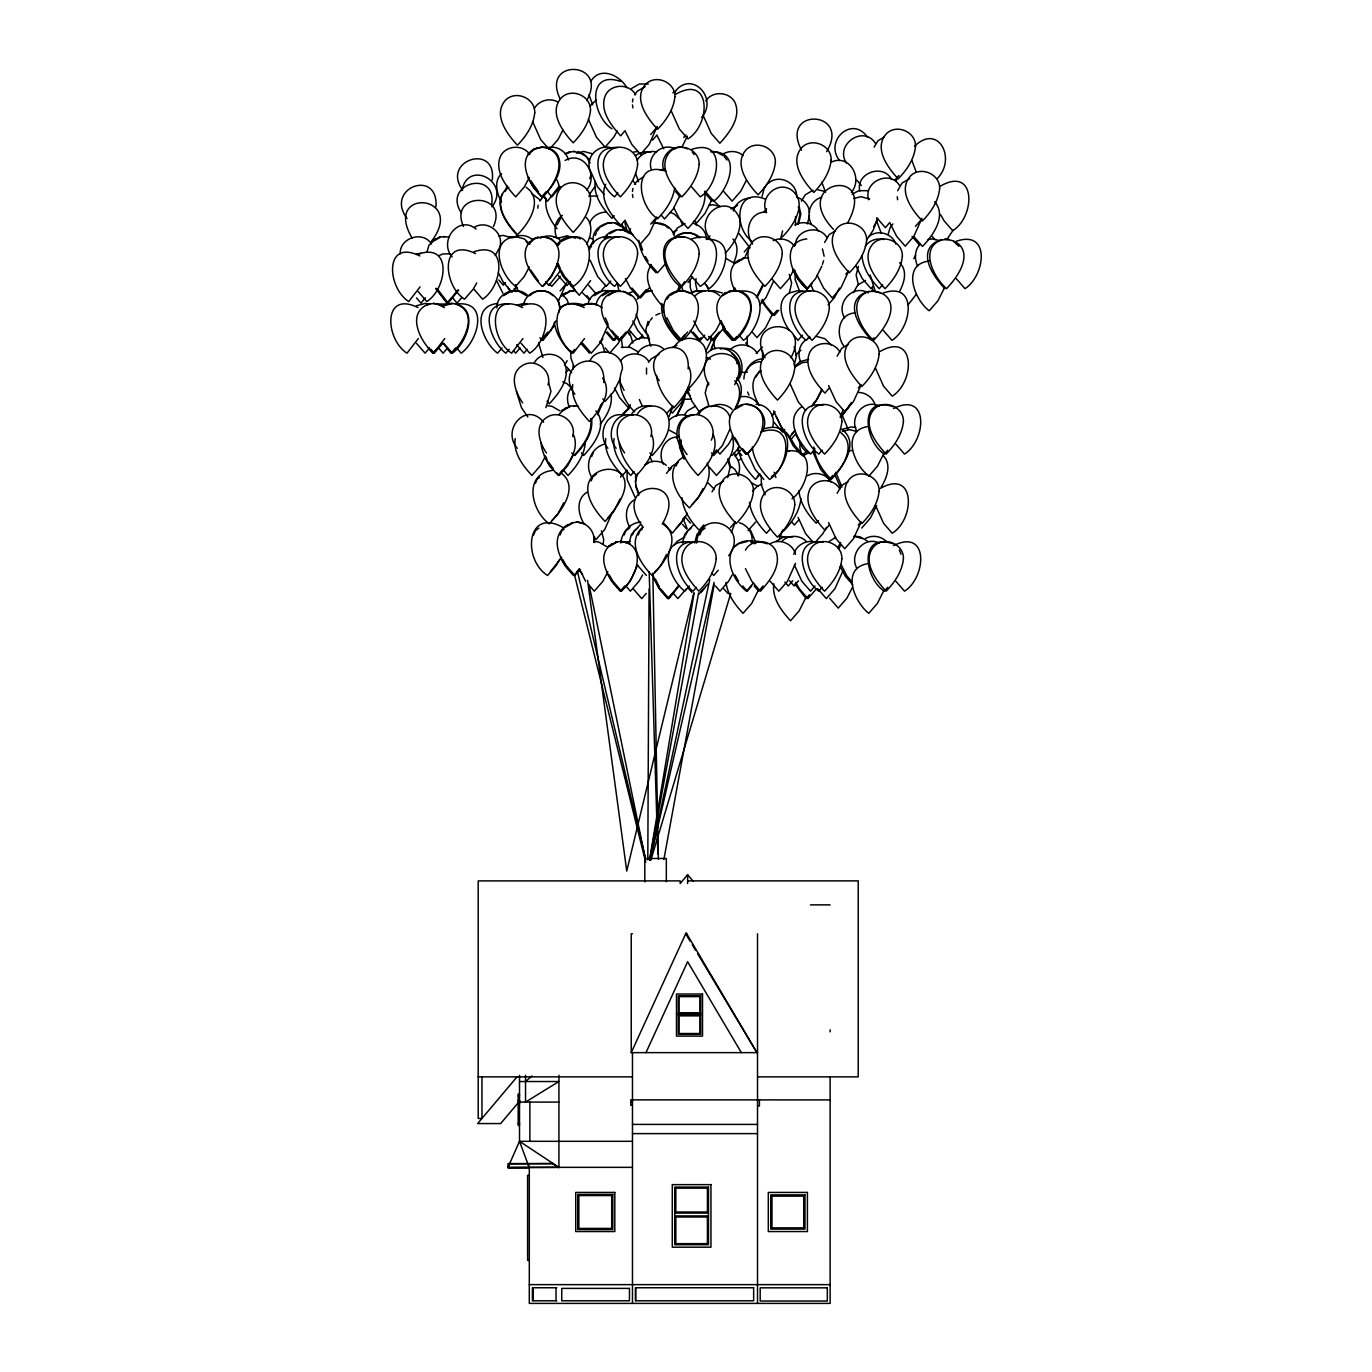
<?xml version="1.0" encoding="UTF-8"?>
<svg xmlns="http://www.w3.org/2000/svg" width="1372" height="1372" viewBox="0 0 1372 1372"><rect width="100%" height="100%" fill="white"/><g stroke="black" fill="none" stroke-linecap="round" stroke-linejoin="round"><path stroke-width="1.5" d="M647.807 859.85L649.076 588.965M435.953 206.778C438.714 168.036 384.16 187.724 407.021 218.491M492.274 179.938C496.75 142.705 440.704 160.164 462.638 190.056M491.725 204.428C496.853 168.636 441.51 183.093 461.421 212.969M499.854 246.754C504.261 232.623 487.026 219.349 474.489 227.255M548.011 384.897C552.419 370.766 535.183 357.492 522.646 365.398C508.429 373.767 515.22 392.221 522.646 402.888M558.833 312.439C563.995 296.215 541.408 283.129 529.901 295.7M572.69 436.553C577.098 422.422 559.862 409.165 547.342 417.071C533.777 424.926 539.265 442.607 546.45 452.983M585.312 443.019C584.078 455.641 576.652 466.583 568.025 475.449L563.549 470.236L567.819 465.52L573.462 454.492M603.783 382.548C606.527 343.806 551.99 363.494 574.851 394.261M593.647 542.472C595.962 532.165 586.804 521.754 576.343 522.166M594.47 542.472L594.47 536.486M622.528 347.545L621.19 337.289M603.131 543.981L603.714 539.47L601.399 530.81M674.698 187.81C673.069 199.849 665.883 210.208 657.6 218.748C637.671 206.212 631.394 159.461 666.243 171.329M650.877 436.553C655.284 422.422 638.066 409.165 625.529 417.071C611.963 424.926 617.451 442.607 624.637 452.983M683.822 396.817L681.695 405.203L676.259 416.248M688.161 368.948C690.905 330.206 636.368 349.894 659.229 380.661M685.811 392.564L683.496 402.459L677.168 415.064M712.068 349.054L712.668 344.544M747.226 345.144L747.226 336.14M782.589 230.925L780.462 239.311M751.787 542.472C753.622 533.948 747.706 524.979 739.354 522.766M795.503 225.505L795.503 216.519M772.762 426.178C775.797 415.63 767.034 404.157 756.058 404.363M809.514 215.507L807.405 223.91M800.939 498.55C799.705 511.173 792.279 522.115 783.652 530.981M400.195 253.923C399.424 237.733 423.073 230.204 431.545 244.079M426.829 252.431L428.956 245.279L435.284 238.934M461.918 190.674C467.715 158.672 511.447 182.03 491.931 206.812M505.359 191.445L506.903 185.683M496.904 307.928C496.407 292.408 517.57 284.93 527.928 295.7M537.755 208.184L538.15 205.2M546.159 198.58C544.307 209.504 550.343 220.48 556.998 228.695M515.203 438.543C513.094 452.743 522.715 465.623 531.907 475.449L540.551 465.52L545.507 456.07L546.931 459.243M570.718 350.546L570.906 358.058L574.01 366.598M595.242 181.43C593.116 195.63 602.754 208.51 611.946 218.337L614.176 215.73M572.724 384.52C570.615 398.738 580.253 411.617 589.446 421.444C599.53 410.622 613.25 392.495 602.582 377.969M632.492 101.922L632.886 98.938M632.492 191.445L632.886 188.461M605.772 438.543C603.663 452.743 613.284 465.623 622.476 475.449L626.953 470.236M590.114 360.39C597.952 345.298 623.145 352.038 622.391 369.034C615.942 384.297 623.488 400.847 634.636 411.857M614.056 438.543C611.929 452.743 621.567 465.623 630.76 475.449L634.121 471.539M627.107 470.545L627.107 479.548L635.167 497.522M620.847 543.038C621.516 532.765 630.142 522.389 640.878 522.166M646.538 368.073L646.538 374.059M635.613 475.758L635.819 486.58L638.923 495.12M635.236 482.052L637.551 473.409M629.113 543.038L631.429 534.394L640.518 524.481M661.904 303.452C659.778 317.652 669.416 330.549 678.608 340.359M663.191 304.944L663.396 312.439M690.082 280.077L690.288 287.571L692.02 292.956M696.067 278.585L695.484 283.061L697.216 291.156M679.414 440.035L679.603 447.529L684.079 459.243M681.198 440.035C680.032 453.72 689.19 465.948 698.091 475.449C707.815 464.902 719.888 449.313 713.08 434.358M682.416 543.038L684.731 534.394L693.803 524.481M694.678 543.038L696.993 534.394L704.882 525.407M696.462 543.038C700.114 505.771 750.878 525.922 728.721 555.694M762.043 196.488L764.358 187.844L767.102 184.26M765.662 212.523L766.056 209.539M743.916 378.964C743.864 369.703 751.959 361.608 761.22 361.659M762.506 350.958L762.506 359.944M761.306 475.758L761.306 484.745L765.096 494.88M795.28 245.451C795.691 229.193 819.942 223.876 827.35 238.299M795.125 270.524L795.125 279.511L799.602 291.224M773.859 583.803C771.75 598.02 781.388 610.9 790.564 620.727L799.224 610.78L805.553 598.175M800.408 442.504L799.807 446.98L801.557 455.075M888.044 234.646L890.171 227.478L892.915 223.91M649.522 860.004L694.112 593.013M649.693 860.004L698.605 592.927M663.877 859.541L714.195 584.506M650.002 860.038L709.804 579.258M650.174 860.072L714.092 582.345M693.82 592.961L626.747 871.066L587.559 580.39M650.843 860.244L730.762 593.373M493.457 226.552C509.132 191.686 447.821 191.686 463.496 226.552M589.788 178.617L590.955 175.033M566.585 282.821L558.524 300.811M657.205 126.481L649.145 144.454L640.501 154.401L631.84 144.454L625.512 131.849M607.967 325.267L599.907 343.257L591.263 353.187L582.62 343.257M656.622 217.788L649.145 233.977L640.501 243.907L631.84 233.977L625.512 221.372M600.816 404.86L597.609 413.195M602.205 403.059L597.729 414.773M612.718 511.602L604.658 529.575L596.014 539.522L593.767 536.915M672.846 406.884L668.936 416.796M688.504 386.904L681.009 403.111L672.366 413.041L670.136 410.434M637.637 565.058L630.16 581.248L621.499 591.178L612.855 581.248L609.271 574.971M716.853 335.454L710.593 350.306M711.279 440.138C717.95 427.429 705.208 411.103 691.248 415.339C673.052 420.569 677.94 443.225 687.08 454.544M738.016 378.363C742.269 369.874 740.365 358.366 731.688 353.496M773.499 281.311L766.022 297.501L759.608 304.824M729.887 429.35L722.392 445.557L713.749 455.487L711.519 452.88M797.732 223.91L800.048 214.015L798.315 206.743M798.538 223.91L800.871 214.015L799.121 206.743M727.675 477.576L729.99 467.68L727.675 459.037M789.346 330.429C781.903 319.779 775.111 301.308 789.346 292.956L791.627 283.061L789.312 274.4M737.913 475.792C740.846 469.053 739.885 460.752 734.586 455.453M762.18 431.545C771.51 416.316 753.108 397.177 737.742 406.678C719.751 418.957 734.809 442.847 746.385 454.098C761.786 442.83 774.305 407.398 746.385 404.363M735.186 522.612L731.276 532.525M822.428 264.316L823.577 260.731M794.182 365.329L796.497 355.434L794.182 346.79M848.342 271.793L840.865 287.983L832.221 297.913L823.577 287.983L817.232 275.378M877.651 218.525L873.175 230.239L866.812 239.654M782.675 530.021L779.468 538.356M896.088 181.464L897.254 177.88M795.537 563.257L787.477 581.248L778.816 591.178L770.172 581.248M860.879 385.515L853.401 401.722L844.74 411.651L836.097 401.722L828.619 385.515M921.933 218.285L913.889 236.258L905.228 246.205L896.585 236.258L890.257 223.653M843.025 570.683L834.965 588.657L826.321 598.604L817.661 588.657M860.879 522.612L853.401 538.802L844.74 548.731L836.097 538.802L828.619 522.612M502.478 193.606C495.652 208.544 507.726 224.133 517.45 234.698C529.026 223.465 544.084 199.557 526.093 187.278M495.258 255.278L499.734 247.526M516.661 305.201L523.915 303.452C526.882 291.018 544.101 286.388 552.865 295.7M557.049 224.939L560.616 218.388M589.497 223.55C591.709 216.776 598.604 212.231 605.635 212.128M605.669 184.277C598.861 199.232 610.934 214.821 620.659 225.368L625.135 220.155M588.965 248.058L592.858 241.695M589.566 249.447C591.898 240.494 601.811 234.766 610.746 237.219M595.242 235.435L596.391 232.657M588.056 303.452C590.526 293.745 601.416 288.72 610.746 291.224M596.34 303.452C598.672 294.5 608.602 288.772 617.52 291.224M535.372 483.321L537.087 479.154L539.488 477.319M533.605 534.994L535.337 530.81L538.922 528.066M673.343 234.44L677.236 228.078L684.988 223.602M591.675 456.482L593.407 452.314M648.047 321.408L645.732 330.052L650.791 346.276M560.05 534.994L561.783 530.81L564.166 528.992M647.824 325.576L649.539 321.408M591.143 480.972L592.858 476.804L596.443 474.06M733.351 210.962C735.358 203.588 742.406 198.185 750.055 198.151M624.174 534.994L625.906 530.81L629.491 528.066M632.458 534.994L634.19 530.81L637.757 528.066M677.065 438.354L678.214 435.576M638.237 534.994L639.969 530.81L642.353 528.992M707.506 384.314L705.191 392.975L708.895 406.026M707.575 385.738L708.724 382.96M676.087 465.983L677.236 463.204M801.385 201.101L805.278 194.738L813.03 190.262M746.299 371.726C748.323 364.352 755.355 358.95 763.004 358.915M685.743 534.994L687.475 530.81L691.059 528.066M755.595 377.369L759.488 371.006M712.017 491.879L715.927 485.517L723.679 481.04M698.022 534.994L699.737 530.81L703.322 528.066M699.789 534.994L701.521 530.81L705.105 528.066M824.606 242.467L829.082 234.715L835.445 230.805M874.084 147.147L877.977 140.784L884.34 136.891M858.426 266.357L856.111 275L858.426 284.896M853.384 292.648L857.86 284.896L865.612 280.42M897.631 190.742L902.107 182.991L909.859 178.514M837.143 356.188L841.619 348.437L847.982 344.544M793.805 554.271C796.154 545.301 806.067 539.59 815.002 542.026M837.143 493.268L841.619 485.517L847.982 481.623M837.692 547.685L840.676 542.506M838.909 549.074L840.624 544.907M529.3 177.468L524.344 186.901L515.701 196.848C505.976 186.283 493.903 170.694 500.711 155.756C506.44 145.123 523.298 144.249 529.746 154.556M562.932 130.117L557.975 139.567L551.561 146.89M586.684 100.533C609.374 60.848 540.174 57.898 560.153 98.956M529.3 266.974L524.344 276.424L515.701 286.354C499.94 275.086 487.849 238.814 516.335 236.619M586.684 190.056C599.17 175.324 583.323 150.011 565.11 160.438M557.924 263.818L551.595 276.424L542.952 286.354M586.684 244.062C591.126 235.83 593.51 224.476 585.981 217.188M555.729 320.997L550.772 330.429L542.129 340.359L539.899 337.752M545.902 407.587L550.961 391.346L548.646 382.702M687.338 136.171L681.901 147.216M701.692 117.34C718.791 97.635 690.665 69.114 674.492 92.456M679.5 196.419L673.172 209.024L664.528 218.971L661.167 215.044M629.233 334.682L630.606 331.51M563.618 502.855L557.975 513.883L549.315 523.83C531.307 511.173 523.006 474.215 552.076 470.51M620.075 378.929L613.747 391.535L605.086 401.481L602.857 398.858M711.365 200.741L705.037 213.346L696.393 223.293L694.163 220.669M676.756 292.27L679.5 285.942M746.419 180.195L740.777 191.222L732.134 201.152L723.49 191.222M620.607 477.182L621.979 474.009M620.075 498.928L613.747 511.533L605.086 521.48C544.135 457.751 668.541 447.615 607.847 517.896M733.437 263.064C737.227 255.655 739.182 245.674 732.991 238.968M607.865 571.798L602.908 581.248L594.248 591.178L589.771 585.964M745.168 256.838L747.929 250.51M711.365 339.947L705.945 350.992M733.488 291.224L734.878 288.051L736.284 291.224M721.02 320.997L716.064 330.429L707.42 340.359L698.777 330.429L693.82 320.997M762.678 284.896L756.349 297.501M763.501 284.896L757.173 297.501M826.613 151.726C851.703 109.983 778.987 107.033 801.471 150.148M734.62 384.64C757.258 343.223 686.154 343.223 708.792 384.64M737.742 380.37C748.255 367.267 738.308 344.149 720.351 349.02M666.483 554.528L660.841 565.556L652.197 575.485C640.21 563.635 626.438 541.494 642.713 527.242M771.956 315.08L765.627 327.685L756.967 337.615L752.491 332.401M794.028 269.272L789.072 278.705L780.428 288.652L771.784 278.705M735.409 407.604C739.868 399.372 742.252 388.019 734.723 380.73M736.507 406.438C741.154 397.811 744.567 385.806 736.507 377.986M703.081 488.501L698.125 497.933L689.464 507.863C675.83 495.446 662.745 469.481 683.565 456.876M851.412 192.337C863.28 178.274 849.388 153.372 831.243 162.153M821.845 266.099L815.517 278.705L806.873 288.652C791.473 277.384 778.953 241.952 806.873 238.917M790.924 357.783C813.562 316.366 742.458 316.366 765.096 357.783M839.493 288.051L834.536 297.501L828.139 304.824M876.091 222.024L877.463 218.851M821.845 389.254L815.517 401.859L811.349 406.575M822.257 389.682L817.3 399.115L813.133 403.831M758.064 590.766L751.736 603.371L743.075 613.301C734.809 604.76 727.606 594.419 725.977 582.363M840.384 416.299L843.145 409.971M899.672 291.224C904.337 282.581 907.75 270.576 899.672 262.772M828.499 480.989L829.871 477.833M944.245 288.223L937.916 300.828L929.256 310.775C913.855 299.508 901.353 264.076 929.256 261.04M883.757 453.669L877.428 466.291L868.785 476.221M876.674 505.513L870.345 518.136L861.702 528.066M852.544 587.147L846.901 598.175L838.258 608.105L829.597 598.175M883.757 590.766L877.428 603.371L868.785 613.301C854.173 602.154 840.727 568.471 867.293 563.772M519.508 1075.305L519.508 1141.315L508 1167.349L632.475 1167.349M757.515 1052.633L631.24 1052.633L686.137 932.788L756.932 1052.633L697.731 953.883M645.989 1052.633L687.629 961.703L741.36 1052.633M431.357 241.506C467.526 193.864 381.708 187.055 412.269 238.368M420.089 286.885L408.753 301.531C386.99 287.708 383.92 238.248 419.781 255.947M418.323 338.541L407.004 353.187C385.223 339.381 382.171 289.921 418.031 307.602M457.836 290.041L447.392 303.109L436.056 288.463M458.642 290.041L448.198 303.109L436.879 288.463M444.768 338.541L433.432 353.187C420.226 341.902 405.58 312.524 428.956 304.035M476.753 282.958L473.168 289.235L464.525 299.182C442.762 285.359 439.692 235.915 475.552 253.597M558.901 186.523L547.565 201.152L543.089 195.939M617.314 130.94L613.747 137.217L605.086 147.147L596.443 137.217L588.382 119.227M595.002 186.523L589.531 194.361M560.239 270.936L548.903 285.565L545.542 281.654M522.955 338.541L511.636 353.187C489.855 339.381 486.803 289.921 522.663 307.602M554.288 325.73L542.952 340.359M590.612 280.625L579.276 295.254L570.632 285.325M564.475 365.381L567.168 360.665M584.523 338.541L573.187 353.187C551.424 339.381 548.354 289.921 584.215 307.602M600.216 343.257L602.908 338.541M621.876 336.98L618.292 343.257L609.648 353.187L605.172 347.956M684.594 281.706L678.231 291.121M559.793 559.279L556.209 565.556L547.565 575.485C522.183 559.484 526.574 507.177 562.537 527.242M561.645 557.255L550.309 571.901M724.193 327.291L713.749 340.359L710.387 336.449M662.213 524.104C692.774 472.774 606.956 479.583 643.125 527.242M642.593 574.971L639.009 581.248L630.365 591.178L625.889 585.964M847.502 223.139C880.052 164.537 787.134 180.469 833.49 229.416M684.594 516.832L681.009 523.109L672.366 533.039L663.722 523.109M687.338 513.248L683.77 519.525L676.242 528.151M732.168 437.874L728.601 444.168L719.94 454.098L716.596 450.17M873.604 226.74L875.405 223.602M678.625 585.518L668.181 598.604L659.538 588.657L653.209 576.051M679.432 585.518L669.004 598.604L660.344 588.657M937.23 178.583C956.713 159.152 938.568 122.845 914.524 146.238M732.168 574.971L728.601 581.248L719.94 591.178L715.464 585.964M913.786 258.639L915.587 255.501M849.474 405.272L841.722 416.265M851.257 402.528L847.673 408.805L840.144 417.431M916.273 294.363L908.075 304.824M953.111 230.239L946.749 239.654M826.458 527.328L822.874 533.605L815.345 542.232M881.27 487.043C886.809 477.816 892.057 464.371 883.053 455.453M558.918 1075.305L558.918 1167.349L508 1167.623L509.664 1163.85L553.208 1163.576L508 1163.576L508 1167.761L529.3 1167.761L519.508 1141.315L632.475 1141.315M534.343 108.422C538.922 100.362 549.983 97.412 557.975 102.077M501.517 173.678C493.457 181.481 496.87 193.486 501.517 202.13M527.671 154.556L533.073 149.428L542.129 147.113M528.889 154.556C535.337 144.249 552.196 145.123 557.924 155.756C564.75 170.694 552.659 186.283 542.952 196.848M505.222 190.022C492.531 204.445 506.594 223.979 517.193 235.092M590.663 81.565C600.096 65.684 619.715 75.237 626.918 87.739M590.114 106.073L596.443 99.744M539.865 201.032L542.626 197.448M634.619 94.771L637.363 91.187L645.114 86.71M527.671 244.079L533.485 238.934L537.653 237.219M529.901 241.695C517.604 256.084 531.684 275.343 542.129 286.354C555.334 275.069 569.98 245.691 546.605 237.219M528.889 244.079L534.291 238.934L538.476 237.219M556.74 245.279C561.32 237.219 572.381 234.269 580.373 238.934M558.25 245.279L560.068 242.878M637.225 160.078C641.084 153.475 649.282 150.08 656.673 152.018M596.957 231.268L599.718 227.683M634.619 184.277L637.363 180.71L643.725 176.799M705.774 100.962C712.24 90.638 729.098 91.512 734.809 102.145C741.635 117.083 729.561 132.672 719.837 143.237L711.193 133.307L703.133 115.317M604.177 238.299C609.803 228.352 624.912 226.809 632.886 234.715M605.669 238.299L607.504 235.898M628.839 231.268L630.674 228.867M534.343 362.74C540.397 351.472 558.25 351.472 564.304 362.74C571.112 377.677 559.039 393.267 549.315 403.831L547.085 401.207M651.374 265.002C640.998 278.893 653.638 296.661 663.396 307.174M637.225 299.285L639.043 296.901M572.467 386.321C567.168 391.62 566.207 399.921 569.14 406.644M559.021 414.395L565.35 408.067M628.839 346.379C632.698 339.776 640.895 336.38 648.287 338.318M650.465 320.208L652.3 317.824M666.895 299.285L668.73 296.901M620.453 361.213C626.541 351.472 642.473 351.472 648.562 361.213M637.551 353.41C642.542 344.423 655.902 341.885 663.568 348.917M648.459 362.414L651.22 358.829L658.972 354.353M763.81 212.334L766.571 208.75M622.322 414.395L628.65 408.067M674.492 346.79C680.546 335.523 698.382 335.523 704.453 346.79C711.262 361.728 699.188 377.317 689.464 387.864M623.162 414.395L629.491 408.067M631.429 414.395C635.287 407.793 643.485 404.397 650.894 406.335M637.225 414.395C643.279 403.145 661.115 403.145 667.169 414.395C673.995 429.333 661.904 444.922 652.197 455.487L649.951 452.88M793.633 246.36L795.451 243.976M684.731 414.395L687.475 410.811L695.227 406.335M676.43 438.337L678.265 435.936M696.993 414.395L699.737 410.811L707.489 406.335M698.777 414.395C705.294 401.962 725.839 403.66 729.887 417.174M756.229 353.41L762.558 347.082M666.483 473.409L671.988 466.24L678.351 462.347M865.218 246.36C869.111 240.392 876.931 237.785 883.757 239.5M795.52 355.279L800.922 350.152M794.594 366.77L800.013 361.642L808.657 359.327M674.441 544.907L677.185 541.323L684.954 536.846M920.338 243.976C914.438 249.79 914.284 258.931 917.594 266.099M752.473 490.97L757.876 485.842L762.043 484.11M745.459 550.086C751.513 538.836 769.366 538.836 775.42 550.086C782.229 565.024 770.155 580.613 760.431 591.178L751.787 581.248L745.459 568.643M517.055 1076.866L477.645 1123.565L500.643 1123.565L519.679 1101.03M693.134 881.236L687.629 874.719L680.186 883.534L680.186 880.893L478.193 880.893L478.193 1118.437L481.966 1118.437L481.966 1076.866M425.423 297.878L420.947 303.109L416.471 297.878M449.227 300.502L451.457 297.878M546.21 191.617L541.734 196.848L533.073 186.901L528.117 177.468M461.541 297.878L457.065 303.109L452.589 297.878M429.556 347.956L425.08 353.187L416.436 343.257M436.382 349.277L433.038 353.187L428.561 347.956M625.135 130.632L620.659 135.845C610.934 125.298 598.861 109.709 605.669 94.771C611.74 83.503 629.577 83.503 635.63 94.771M447.581 347.956L443.105 353.187L438.628 347.956M505.479 282.546L503.25 285.17L498.773 279.939M455.59 347.956L451.114 353.187L446.637 347.956M516.438 286.971L511.962 292.202L503.318 282.255L498.362 272.822M650.705 134.542L656.845 127.493M652.523 140.167L656.999 134.953M617.897 192.92L614.536 196.848C598.604 185.049 585.673 145.861 617.52 147.507M502.049 347.956L497.573 353.187C482.172 341.92 469.653 306.488 497.573 303.452M683.702 137.56L685.931 134.953M509.201 349.277L505.839 353.187C489.907 341.388 476.976 302.2 508.823 303.847M560.085 290.898L566.224 283.833M570.34 281.654L566.979 285.565L558.335 275.635M520.125 347.956L515.649 353.187L513.402 350.58M527.277 349.277L523.915 353.187L516.661 344.818M540.637 340.359L547.891 332.007M541.443 340.359L544.804 336.449M650.705 224.065L656.845 216.999M610.746 281.14L606.27 286.354L597.609 276.424L590.132 260.234M616.783 283.747L614.536 286.354C597.712 274.314 586.084 233.497 619.012 237.219M574.765 349.277L571.404 353.187C563.12 344.646 555.917 334.305 554.305 322.249M616.405 336.449L613.044 340.359L605.789 332.007M617.897 336.449L614.536 340.359L607.282 332.007M639.249 339.055L642.611 335.145M687.972 282.443L692.448 277.23M725.256 253.168C733.42 244.439 740.983 232.743 739.92 220.343M744.276 251.899L749.301 246.137M574.817 455.487C584.009 445.66 593.647 432.78 591.521 418.563M560.188 472.843L562.417 470.236M563.635 470.236L559.159 475.449L556.929 472.843M684.577 335.145L680.1 340.359L671.457 330.429M630.4 404.826L628.153 407.433L619.509 397.503L614.553 388.053M782.194 236.979C793.771 225.745 808.828 201.838 790.838 189.576C776.655 180.658 758.785 198.083 766.639 212.643M701.006 337.752L698.76 340.359L690.116 330.429M704.745 335.145L700.269 340.359L693.014 332.007M552.076 520.245C563.652 508.995 578.71 485.105 560.719 472.825M666.929 413.161L673.069 406.095M736.798 336.449L733.454 340.359L723.01 327.291M777.032 310.278L772.556 315.491L761.22 300.845M778.799 310.278L774.322 315.491L765.679 305.562L762.095 299.285M812.155 283.421L807.679 288.652L799.036 278.705L795.451 272.428M576.755 571.901L578.984 569.294M578.487 570.272L574.01 575.485C560.376 563.069 547.291 537.087 568.111 524.481M579.807 569.294L577.561 571.901L645.595 859.112M889.862 222.435L885.386 227.666L876.742 217.719M802.466 335.145L797.99 340.359L793.513 335.145M809.617 336.449L806.256 340.359C789.432 328.32 777.804 287.503 810.732 291.224M711.965 455.487L716.441 450.256M915.45 226.346L921.59 219.297M873.244 286.028L870.997 288.652L862.353 278.705L856.025 266.099M732.134 455.487L739.388 447.118M692.225 504.279C701.932 493.731 714.023 478.142 707.197 463.204M740.623 450.256L736.147 455.487L733.917 452.88M882.642 284.724L879.281 288.652C870.637 279.768 863.228 268.826 861.993 256.204M624.757 585.964L620.281 591.178L611.638 581.248L608.053 574.971M771.716 415.682L775.077 411.772M772.162 415.819L774.408 413.212M751.685 448.867L747.208 454.098L742.732 448.867M654.941 571.901C666.535 560.668 681.592 536.761 663.585 524.481M784.75 429.487L782.503 432.094L773.859 422.164M703.699 524.962L699.223 530.192C690.579 521.309 683.153 510.384 681.918 497.744M646.212 593.373L641.736 598.604L633.092 588.657M829.391 387.882L824.915 393.112C815.191 382.548 803.117 366.959 809.926 352.021C815.997 340.753 833.833 340.753 839.887 352.021M874.067 337.752L871.82 340.359C811.075 275.103 934.366 275 873.604 340.359C860.398 329.091 845.752 299.696 869.128 291.224M791.558 434.221L794.92 430.311M794.251 431.751L789.775 436.965L781.114 427.035L773.637 410.845M757.327 476.667L759.556 474.06M760.019 474.198L755.543 479.411C746.9 470.545 739.474 459.603 738.239 446.98M795.691 433.912L791.215 439.143L782.572 429.196L776.243 416.591M771.39 476.667C791.318 464.13 797.595 417.38 762.746 429.247M672.246 593.373L667.77 598.604L659.126 588.657L654.17 579.224M730.384 527.585L735.409 521.823M689.293 585.964L684.817 591.178C667.993 579.138 656.365 538.304 689.293 542.026M696.462 587.267L693.1 591.178C676.276 579.138 664.631 538.304 697.576 542.026M815.002 448.867L810.526 454.098C798.933 442.847 783.875 418.957 801.865 406.678M748.066 530.672L755.595 522.046M718.225 570.272L713.749 575.485L711.519 572.879M822.154 450.17L818.792 454.098C801.968 442.041 790.341 401.224 823.269 404.946M699.137 594.025L707.798 584.095M792.004 498.825C808.623 486.717 818.227 447.015 786.413 450.976M769.881 529.335L766.519 533.245C758.253 524.704 751.05 514.363 749.438 502.323M832.735 475.501L829.374 479.411L820.73 469.481L812.67 451.491M832.941 476.667C844.517 465.434 859.575 441.527 841.585 429.247M798.864 519.782L794.388 524.996L792.141 522.389M751.685 585.964L747.208 591.178L742.732 585.964M818.432 520.554L816.203 523.161C807.559 514.277 800.133 503.353 798.898 490.713M763.141 585.964L758.665 591.178L754.188 585.964M887.718 450.17L884.357 454.098C864.429 441.561 858.152 394.81 893.001 406.678M829.391 524.962L824.915 530.192C815.191 519.628 803.117 504.038 809.926 489.101C815.997 477.85 833.833 477.85 839.887 489.101M792.742 580.768L788.265 585.981L784.904 582.071M798.538 580.768L794.062 585.981L789.586 580.768M815.002 585.964L810.526 591.178L801.865 581.248L794.388 565.058M809.497 594.676L806.153 598.604L794.817 583.957M822.154 587.267L818.792 591.178C801.968 579.138 790.341 538.304 823.269 542.026M887.718 587.267L884.357 591.178C864.429 578.641 858.152 531.89 893.001 543.758M560.445 186.901L551.801 196.848L547.325 191.617M560.445 276.424L551.801 286.354L549.555 283.747M601.828 290.041L605.995 285.325M565.864 372.532L568.66 369.394M664.854 264.384L657.6 272.754L650.345 264.384M646.246 289.561L638.992 297.913L630.348 287.983L625.392 278.55M649.145 287.983L640.501 297.913L631.84 287.983M626.078 332.007L618.823 340.359C558.181 275.052 680.941 275.137 620.333 340.359L611.672 330.429M600.216 424.188C606.87 415.973 612.907 404.997 611.055 394.073M687.646 332.007L680.375 340.359C664.974 329.109 652.472 293.677 680.375 290.641M719.22 332.007L711.965 340.359L708.621 336.449M894.681 180.246L898.866 175.53M845.787 274.16L848.565 271.021M858.323 387.882L861.102 384.743M686.497 588.657L677.854 598.604L673.378 593.373M700.869 592.395L705.037 587.679M753.64 582.808L746.385 591.178C723.13 572.21 721.775 533.296 760.534 542.026M858.323 524.962L861.102 521.823M816.58 588.657L807.919 598.604L799.276 588.657L795.691 582.38M525.527 1081.53L531.89 1075.991M432.489 240.769L439.452 237.219M631.583 88.477L639.335 84.001L648.287 84.001M432.523 241.695L440.275 237.219M504.965 190.416L508.806 187.278M675.744 94.256C711.553 73.796 710.936 124.612 687.972 138.915L679.329 128.985L671.268 110.995M635.373 155.585L640.553 152.601M562.417 215.353C555.214 219.983 553.31 229.947 556.706 237.528M560.994 241.695C596.803 221.235 596.185 272.05 573.222 286.354L564.578 276.424L560.994 270.147M503.455 295.7L511.224 291.224L515.701 290.641M600.902 226.757L607.47 223.207L611.946 222.607M609.614 233.789L616.182 230.239M561.371 295.7L569.534 291.224L574.817 290.641M561.783 295.7L565.35 292.956M562.589 295.7L570.34 291.224M560.359 307.602C566.979 302.166 576.84 302.749 584.472 305.201M594.042 295.7L601.793 291.224M674.235 237.768C679.672 232.4 688.47 231.233 695.124 235.024M675.744 237.768L678.128 235.95M602.308 295.7L610.06 291.224L619.012 291.224L617.297 283.061M608.088 295.7L615.857 291.224L620.333 290.641M731.002 208.921L737.57 205.354M768.303 183.351C778.559 173.661 797.201 182.459 796.635 196.488M707.609 237.768L709.993 235.95M669.656 295.7L677.408 291.224L681.884 290.641M735.066 262.772L743.23 258.296M739.062 260.011C727.52 266.46 729.544 281.569 735.478 291.224M736.284 262.772L744.036 258.296M695.192 295.7C701.692 289.115 713.148 289.115 719.648 295.7M561.371 410.811L569.534 406.335M562.589 410.811L570.34 406.335M852.132 194.241L858.701 190.674L867.653 190.674M725.205 292.956C707.215 305.219 722.272 329.126 733.848 340.359C747.054 329.091 761.717 299.696 738.325 291.224M722.444 295.7L730.196 291.224M707.609 352.896C717.127 342.571 736.524 349.517 736.936 363.631M868.648 236.859C877.051 229.021 892.452 233.154 895.813 244.13M940.472 186.06C976.281 165.6 975.681 216.416 952.7 230.719L944.056 220.789L940.472 214.512M730.041 349.826C737.639 341.937 751.942 343.823 757.241 353.41M669.45 419.815C674.51 414.91 682.587 413.246 688.95 416.488M587.353 492.102C575.828 498.55 577.852 513.66 583.786 523.298M761.271 371.006C748.392 378.363 752.628 395.256 759.488 405.357M806.359 339.57C799.139 344.2 797.235 354.165 800.648 361.745M564.115 527.242L572.278 522.766M565.333 527.242L573.084 522.766M734.98 409.422L742.732 404.946M794.645 367.13L802.397 362.654L806.873 362.071M669.227 469.824L671.628 467.989M634.859 499.528C624.757 505.136 624.569 518.53 629.902 527.551M608.053 546.502L616.217 542.026M612.049 543.758C594.059 556.037 609.117 579.944 620.693 591.178C636.093 579.927 648.613 544.478 620.693 541.443M609.271 546.502L617.023 542.026M880.001 351.506C915.793 331.046 915.193 381.862 892.229 396.165L883.568 386.235L875.525 368.245M803.357 454.115L806.942 451.371M802.757 455.95L809.326 452.4M893.481 408.513C929.341 390.831 926.289 440.275 904.525 454.098L895.865 444.168M734.98 546.502L737.364 544.684M776.038 541.323L783.789 536.846L792.742 536.846M781.817 541.323C788.334 534.737 799.773 534.737 806.29 541.323M880.001 488.586C915.793 468.126 915.193 518.942 892.229 533.245L883.568 523.315L875.525 505.342M829.34 541.323L835.702 537.412M893.481 545.593C929.341 527.911 926.289 577.372 904.525 591.178L895.865 581.248M537.653 147.696C514.277 156.185 528.923 185.563 542.129 196.848C555.471 185.614 570.1 155.568 546.21 147.696M672.812 92.764L675.59 91.598M564.955 153.75L569.534 152.018M566.173 153.75L570.34 152.018M576.412 153.167L583.666 151.435L592.327 153.75M418.186 254.112C453.034 242.244 446.757 288.995 426.829 301.531L418.186 291.584M691.608 149.428C726.474 137.56 720.197 184.311 700.269 196.848L691.608 186.901M438.748 255.689L442.916 253.957L450.376 253.769M473.957 251.762C508.806 239.894 502.529 286.645 482.601 299.182L473.957 289.235M512.682 237.75C518.822 234.32 527.054 234.818 532.353 239.585M723.49 153.75C729.63 150.32 737.862 150.8 743.178 155.585M533.073 238.934L542.952 236.619M540.259 238.162C546.399 234.715 554.631 235.212 559.93 239.98M558.335 238.162L566.979 235.83L575.623 238.162M416.436 305.767L425.08 303.452L429.556 304.035M427.001 305.201L429.779 304.035M447.049 304.035L442.864 305.767L434.255 303.452L428.561 304.035M443.688 305.767L452.331 303.452M588.708 247.852L591.486 246.686M672.812 231.971L676.979 230.239M679.329 235.024C685.966 231.233 694.764 232.4 700.2 237.768M521.068 305.767C555.917 293.9 549.64 340.65 529.712 353.187L521.068 343.257M691.608 238.934C726.474 227.066 720.197 273.817 700.269 286.354L691.608 276.424M821.759 197.311C810.372 200.141 805.947 214.049 811.246 223.91M580.836 305.767L585.004 304.035L592.464 303.847M582.62 305.767L587.096 304.035M853.693 198.46L860.947 196.711L869.591 199.026M629.491 292.956L633.658 291.224M795.023 224.922C802.997 220.257 814.059 223.207 818.638 231.268M644.943 292.373L652.197 290.641M773.173 240.649C780.394 236.979 790.083 239.568 794.491 246.36M690.116 292.956L694.283 291.224L704.745 291.224M691.608 292.956L695.793 291.224M655.867 315.08L660.052 313.348M724.81 292.956L734.672 290.641M789.346 292.956L797.99 290.641L802.466 291.224M672.812 347.082L676.979 345.35M942.135 239.5C918.76 247.989 933.406 277.367 946.611 288.652C1007.391 223.276 884.1 223.379 944.845 288.652M956.353 241.232C991.219 229.364 984.942 276.115 964.996 288.652L956.353 278.705M883.345 292.956C918.194 281.089 911.917 327.839 891.989 340.359L883.345 330.429M807.542 338.661L810.32 337.512M603.903 444.254C590.354 448.507 584.112 465.657 592.035 477.593M711.296 406.678C717.95 402.888 726.748 404.054 732.168 409.422M646.624 463.496C652.763 460.066 661.012 460.563 666.312 465.331M645.063 464.679L647.841 463.53M760.946 431.991C795.811 420.124 789.535 466.874 769.589 479.411C760.963 470.545 753.537 459.603 752.302 446.98M738.839 460.066L741.617 458.917M842.682 429.247L851.326 426.932L855.802 427.515M842.271 431.425L849.542 429.676L856.797 431.425M807.542 475.741C815.534 471.059 826.596 474.026 831.175 482.069M738.548 543.758L747.208 541.443M751.41 543.192L758.665 541.443L767.308 543.758M770.172 543.758C779.57 538.116 792.896 543.621 795.537 554.271M865.338 538.561C871.992 534.788 880.79 535.938 886.226 541.323M547.325 147.696C556.243 145.243 566.156 150.971 568.505 159.924M569.123 152.018L574.817 151.435M633.658 152.018L638.134 151.435M643.434 151.829L650.894 152.018M710.765 151.829C742.612 150.183 729.681 189.353 713.749 201.152L705.105 191.222M660.052 169.819L664.528 169.236M588.742 196.042L597.712 196.042M439.057 237.219L444.751 236.619M708.638 205.354L713.114 204.771L720.369 206.52M498.773 236.018L503.25 235.435L511.893 237.75M416.471 253.957L420.947 253.374M653.123 223.602C662.041 221.149 671.971 226.877 674.304 235.83M527.054 242.861L530.038 242.467M765.49 212.128C749.078 211.991 743.864 232.365 752.559 244.062M706.186 239.363C738.033 237.733 725.102 276.904 709.17 288.703L704.693 283.49M742.818 258.296L748.512 257.696M438.628 304.035L447.581 304.035M928.107 239.5L932.583 238.917L939.837 240.649M446.637 304.035L451.525 303.452M456.705 304.035C489.65 300.314 478.005 341.148 461.181 353.187L456.705 347.956M569.123 291.224L573.599 290.641M586.787 304.035L591.572 303.452M709.273 291.224L713.749 290.641L722.392 292.956M728.978 291.224C762.832 286.439 752.199 327.857 734.672 340.359L727.417 332.007M739.045 291.224C771.99 287.503 760.345 328.32 743.521 340.359L739.045 335.145M854.756 312.953C838.138 314.034 835.428 334.94 844.02 346.276M621.31 347.322L630.263 347.322L638.014 351.798M739.851 372.464L747.311 372.275M569.123 406.335L574.817 405.752M683.53 399.321L690.991 399.115M740.794 396.782C747.774 395.29 755.166 398.995 758.767 405.032M693.958 414.738C676.567 414.721 672.537 436.433 681.73 448.267M678.368 436.879C664.785 436.57 656.914 452.743 663.396 464.062M867.293 426.675C841.533 430.945 853.333 463.856 867.653 474.918M847.965 450.976L852.441 450.393M571.867 522.766L577.561 522.166L584.832 523.915M615.805 542.026L621.499 541.443L630.16 543.758M625.889 542.026L630.365 541.443M687.629 880.875L858.22 880.875L858.22 1076.866L757.515 1076.866M810.44 904.868L830.129 904.868M632.475 933.766L631.24 933.766L631.24 1052.633M686.703 933.766L685.674 933.766L690.065 941.089M678.3 1013.565L700.68 1013.565M678.3 1015.074L700.68 1015.074M478.193 1076.866L632.475 1076.866M519.508 1081.53L558.918 1081.53L525.527 1102.093L525.527 1075.305M519.508 1094.084L518.187 1094.084L518.187 1125.4L519.508 1125.4M518.187 1095.816L519.696 1095.816M830.129 1099.898L630.777 1099.881L630.777 1105.283L632.475 1105.283M518.187 1100.361L519.696 1100.361M518.187 1102.093L558.918 1102.093M630.777 1102.093L632.475 1102.093M518.187 1103.808L519.696 1103.808M757.515 1105.918L759.402 1105.918L759.402 1099.898M518.187 1123.668L519.696 1123.668M632.475 1124.405L757.515 1124.405M632.475 1133.615L757.515 1133.615M529.3 1175.375L527.603 1175.375L527.603 1260.371L529.3 1260.371M674.75 1213.088L708.501 1213.088M674.75 1215.918L708.501 1215.918M529.3 1284.638L830.129 1284.638M556.74 1287.759L532.422 1287.759L532.422 1300.776L556.74 1300.776M683.085 147.507C671.2 144.763 659.915 157.334 663.396 168.928M711.965 151.435L716.441 152.018L723.01 155.585M610.746 147.696C599.152 144.214 586.616 155.55 589.36 167.418M541.734 147.113L546.605 147.696M573.599 151.435L583.46 153.75L589.788 160.078M817.506 189.679L824.778 191.428M944.845 238.917L949.321 239.5M656.108 223.019L664.751 225.334M684.577 237.219C651.631 233.497 663.276 274.314 680.1 286.354M619.166 229.639L623.643 230.239L630.194 233.789M553.293 236.824L559.056 238.368M542.129 236.619L551.595 238.934L557.924 245.279M515.701 236.619L524.344 238.934L529.746 244.079M508.069 236.619L512.545 237.219M871.82 290.641L880.464 292.956M443.533 236.619L449.227 237.219M733.626 290.83L736.61 291.224M698.76 290.641L703.236 291.224M680.1 290.641C709.547 291.379 698.245 329.006 681.884 340.359L673.223 330.429L666.895 317.824M678.608 290.641L683.085 291.224M646.418 290.641L650.894 291.224M604.76 290.641L609.237 291.224M591.263 303.452L596.048 304.035M816.203 336.346L824.846 338.661L831.175 344.989M523.915 303.452L526.899 303.847M451.114 303.452C480.097 304.893 468.384 341.868 452.331 353.187L443.688 343.257M433.038 303.452L437.908 304.035M858.529 392.461C866.178 392.512 873.209 397.914 875.233 405.289M573.599 405.752L578.487 406.335M632.869 415.339C613.867 410.4 605.001 435.113 616.165 448.267M624.586 415.339C605.584 410.4 596.734 435.113 607.882 448.267M547.565 405.752L552.041 406.335L559.793 410.811M786.602 450.582L789.586 450.976M855.614 536.246L860.09 536.846L867.841 541.323M853.83 536.246L862.473 538.561M779.999 536.246L784.475 536.846M594.248 541.443L598.724 542.026L606.475 546.502M620.59 81.411C585.724 69.543 592.001 116.294 611.946 128.814M684.577 147.696L687.355 148.845M796.892 197.311C803.666 199.214 809.137 205.388 809.514 212.523M675.093 148.845C662.642 142.139 646.932 155.499 651.134 168.928M764.959 199.026C735.238 187.004 733.334 227.924 751.839 241.232M642.611 152.018L645.389 153.167M578.487 152.018L586.238 156.494L590.132 162.856M578.075 152.018L580.853 153.167M868.202 292.956C853.024 283.61 835.411 303.092 844.586 317.824M670.153 212.334L674.321 214.066L679.74 219.211M693.94 223.602C700.715 225.523 706.203 231.697 706.563 238.814M725.737 258.296L733.488 262.772M614.913 223.207L621.482 226.757M531.787 193.555L539.968 199.832M589.548 237.785L592.327 238.934M684.577 291.224L689.036 292.956M623.3 291.224L631.051 295.7M879.349 406.095C864.223 398.189 848.376 417.534 857.106 431.545M595.74 304.035L602.291 307.602M593.956 304.035L596.734 305.201M706.288 357.406L710.473 359.138M575.88 304.035L578.658 305.201M518.667 291.224L526.419 295.7M455.59 304.035C479.48 311.924 464.851 341.971 451.525 353.187L442.864 343.257L434.255 353.187L430.894 349.277M437.514 304.035L444.477 307.602M562.726 381.845L566.893 383.577L572.313 388.705M669.433 430.276L676.002 433.826M751.427 482.841L757.979 486.391M879.349 543.192C864.223 535.269 848.376 554.614 857.106 568.643M751.685 542.026L754.463 543.192M750.861 542.026L755.029 543.758M519.508 1141.315L558.918 1167.349M552.985 1163.885L558.713 1167.658M953.489 241.232L958.908 246.36M713.046 200.055L719.374 206.383M696.307 235.95L698.708 237.768M665.952 226.26L668.336 228.078M839.801 431.991C857.792 444.271 842.734 468.178 831.158 479.411C822.514 470.545 815.088 459.603 813.853 446.98M526.093 241.283L528.477 243.118M582.654 292.956L588.982 299.285M561.645 293.865L566.773 299.285L568.505 303.452M476.101 229.09C458.78 214.444 438.2 240.958 452.143 256.89M731.242 466.566L734.809 469.31L738.719 475.672M707.866 482.773L714.195 489.101M932.24 236.516L935.018 239.654M913.855 236.516L922.499 246.445C932.96 235.418 947.023 216.159 934.726 201.787M912.071 236.516L919.6 245.142M704.711 192.8L711.965 201.152M723.49 330.429L732.134 340.359M806.582 452.451L802.414 447.752L796.086 435.13M538.476 191.617L530.724 180.624M646.332 333.567L639.969 324.152L636.059 314.239M686.189 391.535L690.356 396.251M629.491 330.429L637.02 339.055M851.137 580.768L846.953 576.051L841.31 565.024M588.708 285.325L596.237 293.951M699.703 412.303L691.951 401.31L687.475 389.614M709.221 467.08L716.476 475.449C725.908 465.159 737.484 450.445 732.031 435.764M538.476 281.14L530.724 270.147M580.836 343.257L589.48 353.187M566.653 366.941L571.661 372.704M682.536 524.396L686.703 529.112M723.661 588.657L727.829 593.373M687.749 587.679L691.917 592.395M527.808 417.002L521.446 407.587L516.369 391.346M553.293 468.658L548.731 462.381M553.465 470.236L549.297 465.52L544.341 456.07M637.757 565.556L646.418 575.485M856.797 180.246L861.273 185.46M806.462 288.652L797.818 278.705L792.862 269.272M750.055 247.886L738.719 233.24M675.624 191.617L680.1 196.848M805.758 410.502L798.23 401.859L790.169 383.886M604.023 194.224L597.609 186.901L589.566 168.928M656.108 272.754C647.464 263.87 640.038 252.945 638.803 240.306M549.315 149.497L540.671 139.567L532.61 121.576M802.363 454.183L794.834 445.557L791.267 439.28M800.596 454.183L793.067 445.557L786.739 432.935M741.497 448.867L745.974 454.098M644.171 337.752L637.757 330.429L632.801 320.997M763.81 479.411L755.166 469.481L747.689 453.292M737.45 450.256L741.926 455.487M852.715 584.678L845.186 576.051L840.23 566.602M813.099 542.232L805.57 533.605L798.092 517.415M571.73 286.354L563.069 276.424L556.74 263.818M515.203 286.096L517.45 288.703M686.017 517.93L690.493 523.161M581.436 452.88L583.666 455.487C594.127 444.459 608.19 425.2 595.894 410.811M446.98 303.109L435.644 288.463M571.764 452.88L574.01 455.487C583.203 445.66 592.824 432.78 590.715 418.563M582.551 574.182L579.19 570.272L574.817 575.485L566.173 565.556L562.589 559.279M573.599 575.485L564.955 565.556L561.371 559.279M875.336 143.185C863.331 124.663 834.588 144.592 846.301 162.908M867.533 137.337C852.527 114.768 823.68 140.887 839.647 160.627M899.449 185.374C889.708 169.459 862.954 182.013 868.682 199.746M891.663 179.543C883.156 162.959 855.391 173.061 859.781 191.205M724.193 156.494L726.954 160.078M692.328 152.172L694.163 154.556M632.886 180.71L635.63 184.277M745.785 342.794L748.529 346.379M626.918 231.268C618.189 214.752 589.171 224.082 593.544 242.913M622.665 227.683L625.426 231.268M627.999 332.316L630.76 335.883L632.869 343.051M587.045 295.7L589.788 299.285M599.838 341.302L602.582 344.887L604.709 352.038M668.421 467.44L670.256 469.824M543.604 422.199C526.522 400.796 500.917 429.487 517.313 448.267M692.26 944.742L695.553 950.23M848.102 429.127L841.825 414.275M663.722 148.776L657.394 136.171M841.996 487.043L835.737 472.208M840.23 487.043L834.536 473.992M725.119 328.868L721.072 320.997M645.372 256.547L648.047 261.246M734.98 437.874L738.548 444.168M667.872 324.152L670.548 328.868M756.109 543.072L750.415 530.021M573.136 286.902L575.811 291.601M734.98 574.971L738.548 581.248M624.071 390.42L619.527 380.953M514.243 288.463L516.043 291.601M507.571 286.902L510.264 291.601M502.872 293.179L496.544 280.557M659.452 587.096L655.387 579.224M585.604 581.248L579.276 568.643M916.359 172.306L911.883 160.61M881.304 233.291L876.828 221.595M875.216 291.224L870.157 275M872.06 288.051L873.45 291.224M825.584 192.337L821.794 182.219M810.921 284.896L813.665 291.224M806.513 288.051L807.885 291.224M733.694 288.051L735.066 291.224M710.799 239.568C691.402 217.033 728.378 189.405 739.731 218.851M673.669 207.481L679.329 218.508L687.972 228.438C697.165 218.611 706.786 205.731 704.676 191.514M706.288 284.896L709.032 291.224M747.603 392.015L748.975 395.187M638.597 181.79L635.493 173.249M592.721 104.855L588.931 94.737M688.212 387.178L689.584 390.351M560.153 188.479L557.049 179.938M605.344 317.824L608.088 324.152M639.369 399.492L642.113 405.82M544.427 196.196L546.485 200.947M687.046 528.374L683.136 518.462M649.985 456.876L652.043 461.627M558.25 263.818L560.308 268.569M638.717 493.285L635.613 484.745M518.187 291.361L515.666 284.604M542.918 357.509L538.527 342.863M822.428 248.949L824.16 256.204M899.329 550.086L901.061 554.271M680.649 220.395L682.381 224.562M728.481 459.037L730.813 467.68M688.795 366.753C695.621 381.69 683.53 397.28 673.823 407.844C665.18 398.96 657.754 388.019 656.519 375.396M624.877 222.744L627.193 231.388M651.511 434.358C658.337 449.313 646.263 464.902 636.539 475.449C627.896 466.583 620.487 455.641 619.252 443.019M557.924 299.285L560.239 307.928M573.325 434.358C580.15 449.313 568.059 464.902 558.353 475.449C549.709 466.583 542.3 455.641 541.048 443.019M774.185 472.208L775.917 477.576M714.966 348.728L713.423 342.125M682.004 287.571L683.153 291.156M640.895 244.833L642.628 250.201M647.824 334.579L649.539 339.947M574.525 574.954L645.715 862.251M589 584.438L645.612 860.072M622.339 224.939L622.734 227.924M897.237 196.728L897.631 199.746M695.81 222.075L696.204 225.077M632.492 104.924L632.886 107.942M632.492 194.43L632.886 197.448M572.879 366.015L573.273 369.017M649.162 571.901L657.891 854.19M652.832 573.084L658.354 859.078M830.129 1029.875L830.129 1031.864M830.129 1076.866L830.129 1303.4L529.3 1303.4L529.3 1167.349L527.894 1163.85M757.515 933.766L757.515 1303.4M687.629 874.719L687.629 883.534M666.329 881.767L666.329 858.478L644.823 858.478L644.823 881.904M635.682 1287.759L635.682 1300.776M632.475 1052.633L632.475 1303.4M556.02 1287.759L556.02 1300.776M533.159 1287.759L533.159 1300.776M529.866 1102.093L529.866 1141.315M534.737 112.744C533.502 125.367 526.093 136.308 517.45 145.175C506.988 134.164 492.925 114.905 505.222 100.516C515.255 89.643 535.32 97.961 534.737 112.744M590.509 110.395C589.274 123.017 581.865 133.959 573.222 142.825C562.76 131.815 548.697 112.555 560.994 98.167C571.026 87.293 591.092 95.611 590.509 110.395M590.509 199.918C589.274 212.54 581.865 223.482 573.222 232.348C562.76 221.321 548.697 202.061 560.994 187.69C571.026 176.816 591.092 185.134 590.509 199.918M637.62 164.4C636.385 177.022 628.959 187.964 620.333 196.848C609.871 185.82 595.808 166.561 608.088 152.172C618.137 141.316 638.203 149.617 637.62 164.4M637.62 253.923C636.385 266.545 628.959 277.487 620.333 286.354C609.871 275.343 595.808 256.084 608.088 241.695C618.137 230.822 638.203 239.14 637.62 253.923M674.887 96.795C673.652 109.417 666.243 120.359 657.6 129.225C647.138 118.198 633.075 98.938 645.372 84.567C655.404 73.694 675.47 82.011 674.887 96.795M699.171 164.4C697.936 177.022 690.51 187.964 681.884 196.848C671.423 185.82 657.36 166.561 669.656 152.172C679.689 141.316 699.754 149.617 699.171 164.4M699.171 253.923C697.936 266.545 690.51 277.487 681.884 286.354C671.423 275.343 657.36 256.084 669.656 241.695C679.689 230.822 699.754 239.14 699.171 253.923M716.184 558.747C714.949 571.369 707.523 582.294 698.88 591.178C688.435 580.15 674.355 560.891 686.652 546.502C696.702 535.646 716.767 543.964 716.184 558.747M775.369 162.342C774.134 174.964 766.708 185.906 758.064 194.79C747.62 183.762 733.557 164.503 745.836 150.114C755.886 139.258 775.952 147.559 775.369 162.342M782.246 253.923C780.994 266.545 773.585 277.487 764.941 286.354C754.48 275.343 740.417 256.084 752.713 241.695C762.746 230.822 782.829 239.14 782.246 253.923M753.451 491.125C752.216 503.747 744.79 514.689 736.164 523.555C725.702 512.545 711.639 493.285 723.936 478.897C733.969 468.023 754.034 476.341 753.451 491.125M794.765 367.645C793.53 380.267 786.105 391.209 777.478 400.092C767.017 389.065 752.954 369.805 765.25 355.417C775.283 344.561 795.348 352.861 794.765 367.645M831.14 159.992C829.906 172.632 822.48 183.556 813.836 192.44C803.392 181.413 789.329 162.153 801.608 147.764C811.658 136.908 831.724 145.226 831.14 159.992M794.765 504.725C793.53 517.364 786.105 528.289 777.478 537.172C767.017 526.145 752.954 506.885 765.25 492.497C775.283 481.641 795.348 489.958 794.765 504.725M829.34 307.928C828.105 320.551 820.679 331.492 812.053 340.359C801.591 329.349 787.528 310.089 799.825 295.7C809.857 284.827 829.923 293.145 829.34 307.928M841.876 421.65C840.642 434.272 833.216 445.214 824.572 454.098C814.128 443.07 800.065 423.811 812.344 409.422C822.394 398.566 842.459 406.867 841.876 421.65M866.624 240.306C865.372 252.945 857.963 263.87 849.319 272.754C838.858 261.726 824.795 242.467 837.092 228.078C847.124 217.222 867.207 225.54 866.624 240.306M841.876 558.747C840.642 571.369 833.216 582.294 824.572 591.178C814.128 580.15 800.065 560.891 812.344 546.502C822.394 535.646 842.459 543.964 841.876 558.747M879.143 354.045C877.909 366.667 870.483 377.609 861.856 386.475C851.395 375.465 837.332 356.205 849.628 341.817C859.661 330.944 879.726 339.261 879.143 354.045M915.518 146.392C914.284 159.015 906.858 169.957 898.214 178.823C887.77 167.813 873.707 148.553 885.986 134.164C896.036 123.291 916.102 131.609 915.518 146.392M902.364 256.204C901.13 268.826 893.704 279.768 885.06 288.652C874.599 277.624 860.536 258.365 872.832 243.976C882.882 233.12 902.947 241.421 902.364 256.204M879.143 491.125C877.909 503.747 870.483 514.689 861.856 523.555C851.395 512.545 837.332 493.285 849.628 478.897C859.661 468.023 879.726 476.341 879.143 491.125M903.428 421.65C902.193 434.272 894.767 445.214 886.141 454.098C875.679 443.07 861.616 423.811 873.895 409.422C883.945 398.566 904.011 406.867 903.428 421.65M939.631 188.599C938.397 201.221 930.971 212.163 922.344 221.029C911.883 210.002 897.82 190.759 910.116 176.371C920.149 165.498 940.214 173.815 939.631 188.599M903.428 558.747C902.193 571.369 894.767 582.294 886.141 591.178C875.679 580.15 861.616 560.891 873.895 546.502C883.945 535.646 904.011 543.964 903.428 558.747M702.515 994.014L676.482 994.014L676.482 1036.117L702.515 1036.117L702.515 994.014M700.68 995.832L678.3 995.832L678.3 1034.299L700.68 1034.299L700.68 995.832M699.892 996.621L679.089 996.621L679.089 1012.776L699.892 1012.776L699.892 996.621M699.892 1015.863L679.089 1015.863L679.089 1033.51L699.892 1033.51L699.892 1015.863M710.953 1184.636L672.297 1184.636L672.297 1247.182L710.953 1247.182L710.953 1184.636M708.501 1187.089L674.75 1187.089L674.75 1244.73L708.501 1244.73L708.501 1187.089M707.42 1188.169L675.83 1188.169L675.83 1212.008L707.42 1212.008L707.42 1188.169M614.81 1192.439L575.726 1192.439L575.726 1231.542L614.81 1231.542L614.81 1192.439M807.405 1192.439L768.303 1192.439L768.303 1231.542L807.405 1231.542L807.405 1192.439M612.804 1194.463L577.732 1194.463L577.732 1229.535L612.804 1229.535L612.804 1194.463M804.952 1194.892L770.755 1194.892L770.755 1229.106L804.952 1229.106L804.952 1194.892M611.706 1195.561L578.847 1195.561L578.847 1228.42L611.706 1228.42L611.706 1195.561M803.735 1196.127L771.973 1196.127L771.973 1227.871L803.735 1227.871L803.735 1196.127M707.42 1216.998L675.83 1216.998L675.83 1243.649L707.42 1243.649L707.42 1216.998M753.64 1287.759L635.476 1287.759L635.476 1300.776L753.64 1300.776L753.64 1287.759M827.333 1287.828L760.191 1287.828L760.191 1301.033L827.333 1301.033L827.333 1287.828M629.474 1288.394L561.748 1288.394L561.748 1300.776L629.474 1300.776L629.474 1288.394"/></g></svg>
